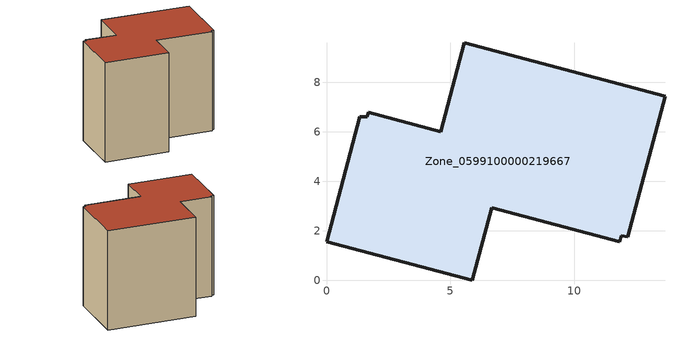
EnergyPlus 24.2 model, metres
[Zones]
Zone_0599100000219667
 floor ground (C_G): 5.57,9.59 13.67,7.43 12.16,1.75 11.91,1.79 11.84,1.54 6.67,2.92 5.89,0 0,1.56 1.35,6.61 1.64,6.6 1.69,6.78 4.61,5.99 z0
 wall outside (C_F): 1.35,6.61 0,1.56 5.89,0 6.67,2.92 11.84,1.54 11.91,1.79 12.16,1.75 13.67,7.43 5.57,9.59 4.61,5.99 1.69,6.78 1.64,6.6 1.35,6.61 z0:9.56
 roof outside (C_R): 12.16,1.75 13.67,7.43 5.57,9.59 4.61,5.99 1.69,6.78 1.64,6.6 1.35,6.61 0,1.56 5.89,0 6.67,2.92 11.84,1.54 11.91,1.79 z9.56
[BUILDING]
Pand.0599100000219667: North Axis=0; Terrain=City; Loads Convergence Tolerance Value=0.04; Temperature Convergence Tolerance Value=0.4; Solar Distribution=FullExterior; Maximum Number of Warmup Days=25; Minimum Number of Warmup Days=1
[Site:Location]
Rotterdam.The.Hague.AP_ZH_NLD Design_Conditions: Latitude=51.96; Longitude=4.45; Time Zone=1; Elevation=-4.5
[SITE:GROUNDTEMPERATURE:BUILDINGSURFACE]
18, 18, 18, 18, 18, 18, 18, 18, 18, 18, 18, 18
[MATERIAL] Thermal Absorptance=0.9; Solar Absorptance=0.7; Visible Absorptance=0.7
Name | Roughness | Thickness | Conductivity | Density | Specific Heat
G.TC.1946-1964 | MediumSmooth | 0.15 | 1 | 540 | 1210
F.TC.1946-1964 | Rough | 0.3 | 0.857143 | 1920 | 840
R.TC.1946-1964 | MediumRough | 0.2 | 0.235294 | 1500 | 1000
[CONSTRUCTION]
C_G: G.TC.1946-1964
C_F: F.TC.1946-1964
C_R: R.TC.1946-1964
[ZONE]
Zone_0599100000219667: Type=1; Multiplier=1; Ceiling Height=Autocalculate; Volume=Autocalculate; Floor Area=autocalculate; Part of Total Floor Area=Yes
[ZONEINFILTRATION:DESIGNFLOWRATE]
Infil_Zone_0599100000219667: Zone or ZoneList or Space or SpaceList=Zone_0599100000219667; Schedule=AlwaysOn; Design Flow Rate Calculation Method=Flow/Area; Flow Rate per Floor Area=0.003; Constant Term Coefficient=1; Temperature Term Coefficient=0; Velocity Term Coefficient=0; Velocity Squared Term Coefficient=0
[HVACTEMPLATE:ZONE:IDEALLOADSAIRSYSTEM]
Zone_0599100000219667: Maximum Heating Supply Air Temperature=50; Minimum Cooling Supply Air Temperature=13; Maximum Heating Supply Air Humidity Ratio=0.0156; Minimum Cooling Supply Air Humidity Ratio=0.0077; Heating Limit=NoLimit; Cooling Limit=NoLimit; Dehumidification Control Type=ConstantSensibleHeatRatio; Cooling Sensible Heat Ratio=0.7; Dehumidification Setpoint=60; Humidification Control Type=None; Humidification Setpoint=30; Outdoor Air Method=None; Outdoor Air Flow Rate per Person=0.00944; Outdoor Air Flow Rate per Zone Floor Area=0; Outdoor Air Flow Rate per Zone=0; Demand Controlled Ventilation Type=None; Outdoor Air Economizer Type=NoEconomizer; Heat Recovery Type=None; Sensible Heat Recovery Effectiveness=0.7; Latent Heat Recovery Effectiveness=0.65
[ZONECONTROL:THERMOSTAT]
ThermostatControl_Zone_0599100000219667: Zone or ZoneList=Zone_0599100000219667; Control Type Schedule=DualSetpointControlType; Control 1=Thermostat_Zone_0599100000219667; Temperature Difference Between Cutout And Setpoint=0
[THERMOSTATSETPOINT:DUALSETPOINT]
Thermostat_Zone_0599100000219667: Heating Setpoint Temperature Schedule=HeatingSetpoint_Zone_0599100000219667; Cooling Setpoint Temperature Schedule=CoolingSetpoint_Zone_0599100000219667
[SCHEDULE:COMPACT]
HeatingSetpoint_Zone_0599100000219667: Through: 12/31, For: AllDays, Until: 24:00, 21
CoolingSetpoint_Zone_0599100000219667: Through: 12/31, For: AllDays, Until: 24:00, 24
DualSetpointControlType: Through: 12/31, For: AllDays, Until: 24:00, 4
AlwaysOn: Through: 12/31, For: AllDays, Until: 24:00, 1
